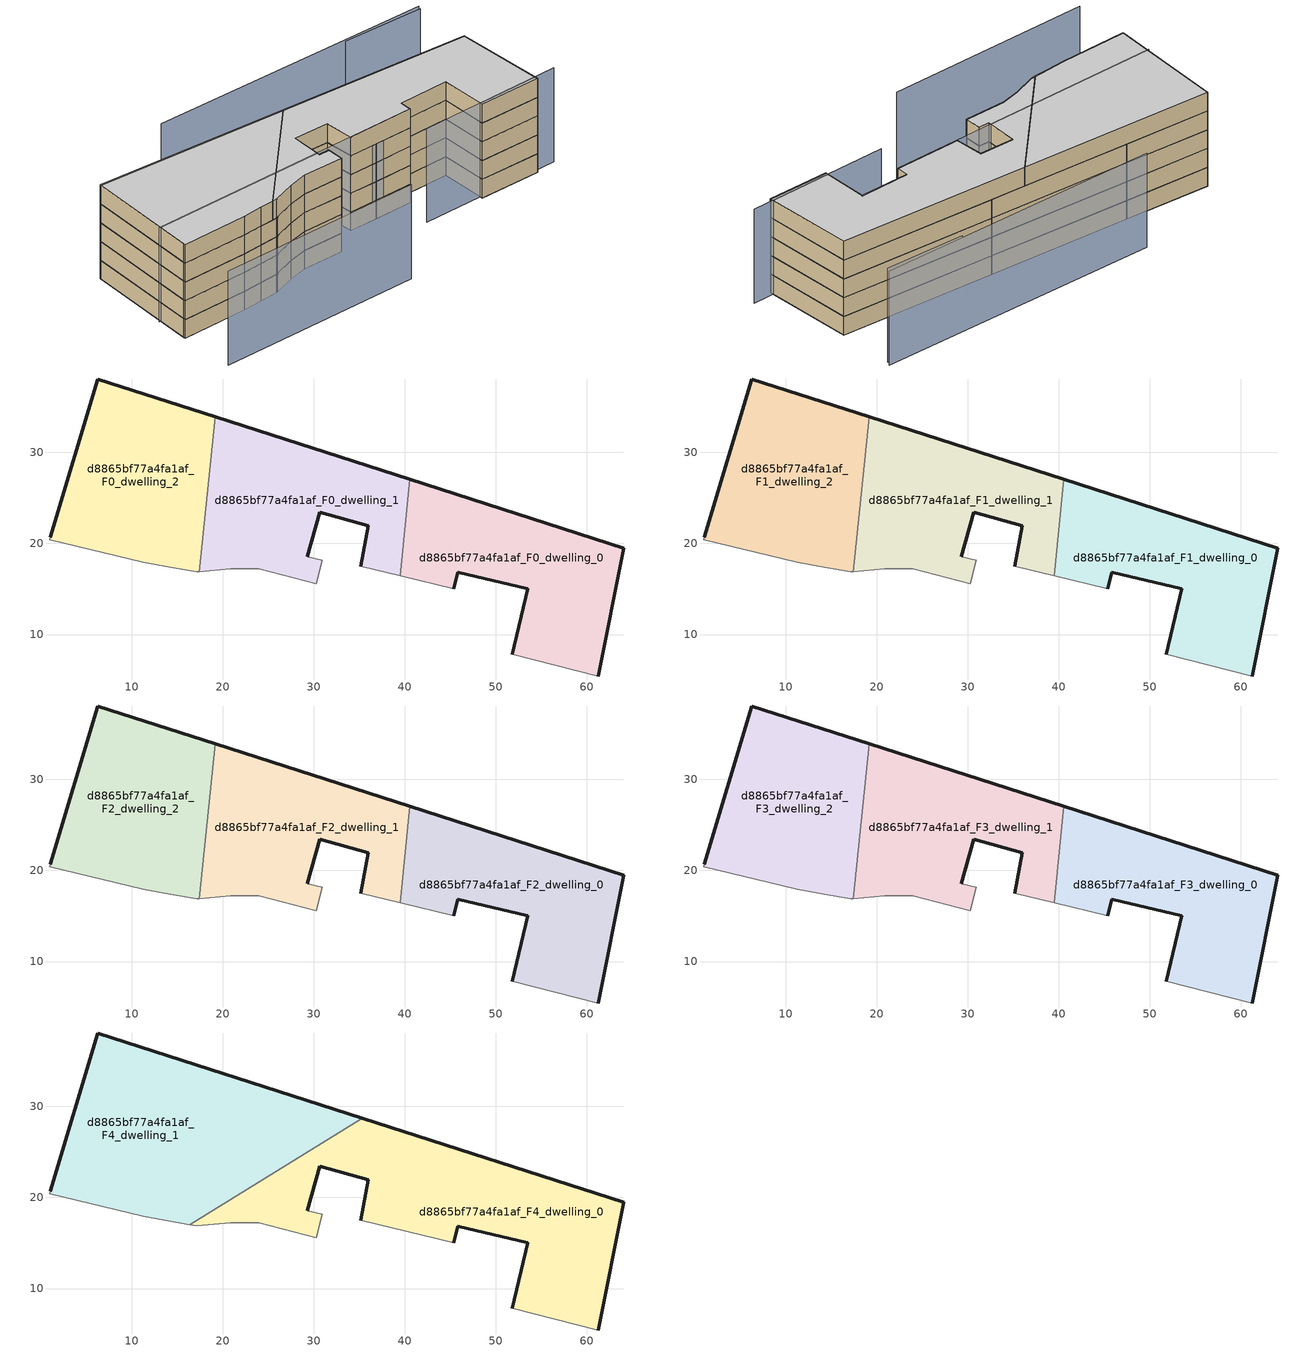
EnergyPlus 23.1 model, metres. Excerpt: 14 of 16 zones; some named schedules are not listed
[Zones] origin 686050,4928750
d8865bf77a4fa1af_F0_dwelling_0
 floor ground (EU_floor_Construction): 61.25,5.44 64.05,19.48 40.56,27.04 39.49,16.45 45.36,15 45.83,16.81 53.5,15 51.81,7.85 z0
 wall outside (EU_wall_Construction): 51.81,7.85 53.5,15 45.83,16.81 45.36,15 / 40.56,27.04 64.05,19.48 61.25,5.44 z0:3
 wall adiabatic (EU_wall_Construction): 45.36,15 39.49,16.45 / 61.25,5.44 51.81,7.85 z0:3
 wall to d8865bf77a4fa1af_F0_dwelling_1 (EU_wall_Construction): 39.49,16.45 40.56,27.04 z0:3
d8865bf77a4fa1af_F0_dwelling_1
 floor ground (EU_floor_Construction): 39.49,16.45 40.56,27.04 19.17,33.93 17.44,16.9 20.89,17.24 23.96,17.2 30.29,15.59 30.92,18.14 29.32,18.56 30.69,23.44 36.01,21.95 35.18,17.51 z0
 wall outside (EU_wall_Construction): 19.17,33.93 40.56,27.04 / 35.18,17.51 36.01,21.95 30.69,23.44 29.32,18.56 z0:3
 wall adiabatic (EU_wall_Construction): 29.32,18.56 30.92,18.14 30.29,15.59 23.96,17.2 20.89,17.24 17.44,16.9 / 39.49,16.45 35.18,17.51 z0:3
 wall to d8865bf77a4fa1af_F0_dwelling_2 (EU_wall_Construction): 17.44,16.9 19.17,33.93 z0:3
d8865bf77a4fa1af_F0_dwelling_2
 floor ground (EU_floor_Construction): 17.44,16.9 19.17,33.93 6.31,38.06 1.09,20.67 1.02,20.43 11.29,17.95 14.25,17.41 17.17,16.87 z0
 wall outside (EU_wall_Construction): 1.09,20.67 6.31,38.06 19.17,33.93 z0:3
 wall adiabatic (EU_wall_Construction): 17.44,16.9 17.17,16.87 14.25,17.41 11.29,17.95 1.02,20.43 1.09,20.67 z0:3
d8865bf77a4fa1af_F1_dwelling_0
 floor to d8865bf77a4fa1af_F0_dwelling_0 (EU_floor_Construction): 61.25,5.44 64.05,19.48 40.56,27.04 39.49,16.45 45.36,15 45.83,16.81 53.5,15 51.81,7.85 z3
 wall outside (EU_wall_Construction): 51.81,7.85 53.5,15 45.83,16.81 45.36,15 / 40.56,27.04 64.05,19.48 61.25,5.44 z3:6
 wall adiabatic (EU_wall_Construction): 45.36,15 39.49,16.45 / 61.25,5.44 51.81,7.85 z3:6
 wall to d8865bf77a4fa1af_F1_dwelling_1 (EU_wall_Construction): 39.49,16.45 40.56,27.04 z3:6
d8865bf77a4fa1af_F1_dwelling_1
 floor to d8865bf77a4fa1af_F0_dwelling_1 (EU_floor_Construction): 39.49,16.45 40.56,27.04 19.17,33.93 17.44,16.9 20.89,17.24 23.96,17.2 30.29,15.59 30.92,18.14 29.32,18.56 30.69,23.44 36.01,21.95 35.18,17.51 z3
 wall outside (EU_wall_Construction): 19.17,33.93 40.56,27.04 / 35.18,17.51 36.01,21.95 30.69,23.44 29.32,18.56 z3:6
 wall adiabatic (EU_wall_Construction): 29.32,18.56 30.92,18.14 30.29,15.59 23.96,17.2 20.89,17.24 17.44,16.9 / 39.49,16.45 35.18,17.51 z3:6
 wall to d8865bf77a4fa1af_F1_dwelling_2 (EU_wall_Construction): 17.44,16.9 19.17,33.93 z3:6
d8865bf77a4fa1af_F1_dwelling_2
 floor to d8865bf77a4fa1af_F0_dwelling_2 (EU_floor_Construction): 17.44,16.9 19.17,33.93 6.31,38.06 1.09,20.67 1.02,20.43 11.29,17.95 14.25,17.41 17.17,16.87 z3
 wall outside (EU_wall_Construction): 1.09,20.67 6.31,38.06 19.17,33.93 z3:6
 wall adiabatic (EU_wall_Construction): 17.44,16.9 17.17,16.87 14.25,17.41 11.29,17.95 1.02,20.43 1.09,20.67 z3:6
d8865bf77a4fa1af_F2_dwelling_0
 floor to d8865bf77a4fa1af_F1_dwelling_0 (EU_floor_Construction): 61.25,5.44 64.05,19.48 40.56,27.04 39.49,16.45 45.36,15 45.83,16.81 53.5,15 51.81,7.85 z6
 wall outside (EU_wall_Construction): 51.81,7.85 53.5,15 45.83,16.81 45.36,15 / 40.56,27.04 64.05,19.48 61.25,5.44 z6:9
 wall adiabatic (EU_wall_Construction): 45.36,15 39.49,16.45 / 61.25,5.44 51.81,7.85 z6:9
 wall to d8865bf77a4fa1af_F2_dwelling_1 (EU_wall_Construction): 39.49,16.45 40.56,27.04 z6:9
d8865bf77a4fa1af_F2_dwelling_1
 floor to d8865bf77a4fa1af_F1_dwelling_1 (EU_floor_Construction): 39.49,16.45 40.56,27.04 19.17,33.93 17.44,16.9 20.89,17.24 23.96,17.2 30.29,15.59 30.92,18.14 29.32,18.56 30.69,23.44 36.01,21.95 35.18,17.51 z6
 wall outside (EU_wall_Construction): 19.17,33.93 40.56,27.04 / 35.18,17.51 36.01,21.95 30.69,23.44 29.32,18.56 z6:9
 wall adiabatic (EU_wall_Construction): 29.32,18.56 30.92,18.14 30.29,15.59 23.96,17.2 20.89,17.24 17.44,16.9 / 39.49,16.45 35.18,17.51 z6:9
 wall to d8865bf77a4fa1af_F2_dwelling_2 (EU_wall_Construction): 17.44,16.9 19.17,33.93 z6:9
d8865bf77a4fa1af_F2_dwelling_2
 floor to d8865bf77a4fa1af_F1_dwelling_2 (EU_floor_Construction): 17.44,16.9 19.17,33.93 6.31,38.06 1.09,20.67 1.02,20.43 11.29,17.95 14.25,17.41 17.17,16.87 z6
 wall outside (EU_wall_Construction): 1.09,20.67 6.31,38.06 19.17,33.93 z6:9
 wall adiabatic (EU_wall_Construction): 17.44,16.9 17.17,16.87 14.25,17.41 11.29,17.95 1.02,20.43 1.09,20.67 z6:9
d8865bf77a4fa1af_F3_dwelling_0
 floor to d8865bf77a4fa1af_F2_dwelling_0 (EU_floor_Construction): 61.25,5.44 64.05,19.48 40.56,27.04 39.49,16.45 45.36,15 45.83,16.81 53.5,15 51.81,7.85 z9
 wall outside (EU_wall_Construction): 51.81,7.85 53.5,15 45.83,16.81 45.36,15 / 40.56,27.04 64.05,19.48 61.25,5.44 z9:12
 wall adiabatic (EU_wall_Construction): 45.36,15 39.49,16.45 / 61.25,5.44 51.81,7.85 z9:12
 wall to d8865bf77a4fa1af_F3_dwelling_1 (EU_wall_Construction): 39.49,16.45 40.56,27.04 z9:12
d8865bf77a4fa1af_F3_dwelling_1
 floor to d8865bf77a4fa1af_F2_dwelling_1 (EU_floor_Construction): 39.49,16.45 40.56,27.04 19.17,33.93 17.44,16.9 20.89,17.24 23.96,17.2 30.29,15.59 30.92,18.14 29.32,18.56 30.69,23.44 36.01,21.95 35.18,17.51 z9
 wall outside (EU_wall_Construction): 19.17,33.93 40.56,27.04 / 35.18,17.51 36.01,21.95 30.69,23.44 29.32,18.56 z9:12
 wall adiabatic (EU_wall_Construction): 29.32,18.56 30.92,18.14 30.29,15.59 23.96,17.2 20.89,17.24 17.44,16.9 / 39.49,16.45 35.18,17.51 z9:12
 wall to d8865bf77a4fa1af_F3_dwelling_2 (EU_wall_Construction): 17.44,16.9 19.17,33.93 z9:12
d8865bf77a4fa1af_F3_dwelling_2
 floor to d8865bf77a4fa1af_F2_dwelling_2 (EU_floor_Construction): 17.44,16.9 19.17,33.93 6.31,38.06 1.09,20.67 1.02,20.43 11.29,17.95 14.25,17.41 17.17,16.87 z9
 wall outside (EU_wall_Construction): 1.09,20.67 6.31,38.06 19.17,33.93 z9:12
 wall adiabatic (EU_wall_Construction): 17.44,16.9 17.17,16.87 14.25,17.41 11.29,17.95 1.02,20.43 1.09,20.67 z9:12
d8865bf77a4fa1af_F4_dwelling_0
 floor to d8865bf77a4fa1af_F3_dwelling_0 (EU_floor_Construction): 61.25,5.44 64.05,19.48 40.56,27.04 39.49,16.45 45.36,15 45.83,16.81 53.5,15 51.81,7.85 z12
 floor to d8865bf77a4fa1af_F3_dwelling_1 (EU_floor_Construction): 39.49,16.45 40.56,27.04 35.33,28.72 17.53,17.72 17.44,16.9 20.89,17.24 23.96,17.2 30.29,15.59 30.92,18.14 29.32,18.56 30.69,23.44 36.01,21.95 35.18,17.51 z12
 floor to d8865bf77a4fa1af_F3_dwelling_2 (EU_floor_Construction): 17.44,16.9 17.53,17.72 16.39,17.02 17.17,16.87 z12
 wall outside (EU_wall_Construction): 35.33,28.72 64.05,19.48 61.25,5.44 / 51.81,7.85 53.5,15 45.83,16.81 45.36,15 / 35.18,17.51 36.01,21.95 30.69,23.44 29.32,18.56 z12:15
 wall adiabatic (EU_wall_Construction): 61.25,5.44 51.81,7.85 / 45.36,15 35.18,17.51 / 29.32,18.56 30.92,18.14 30.29,15.59 23.96,17.2 20.89,17.24 17.17,16.87 16.39,17.02 z12:15
 wall to d8865bf77a4fa1af_F4_dwelling_1 (EU_wall_Construction): 16.39,17.02 35.33,28.72 z12:15
 ceiling to d8865bf77a4fa1af_F5_dwelling_0 (EU_floor_Construction): 64.05,19.48 61.25,5.44 51.81,7.85 53.5,15 45.83,16.81 45.36,15 35.18,17.51 36.01,21.95 30.69,23.44 29.32,18.56 30.92,18.14 30.29,15.59 23.96,17.2 20.89,17.24 17.17,16.87 16.39,17.02 35.33,28.72 z15
d8865bf77a4fa1af_F4_dwelling_1
 floor to d8865bf77a4fa1af_F3_dwelling_1 (EU_floor_Construction): 35.33,28.72 19.17,33.93 17.53,17.72 z12
 floor to d8865bf77a4fa1af_F3_dwelling_2 (EU_floor_Construction): 17.53,17.72 19.17,33.93 6.31,38.06 1.09,20.67 1.02,20.43 11.29,17.95 14.25,17.41 16.39,17.02 z12
 wall outside (EU_wall_Construction): 1.09,20.67 6.31,38.06 35.33,28.72 z12:15
 wall adiabatic (EU_wall_Construction): 16.39,17.02 14.25,17.41 11.29,17.95 1.02,20.43 1.09,20.67 z12:15
 ceiling to d8865bf77a4fa1af_F5_dwelling_1 (EU_floor_Construction): 35.33,28.72 16.39,17.02 14.25,17.41 11.29,17.95 1.02,20.43 1.09,20.67 6.31,38.06 z15
shading: 42.72,10.47 64.57,5.19 / -0.89,11.98 30.34,4.22 / 2.3,25.62 45.36,15 / 65.98,28 53.76,31.55 / 66.42,28.62 23.13,40.07 z0:15
[Building]
EU S2 Campaign: North Axis=0; Terrain=City; Solar Distribution=FullExterior
[Site:Location]
Bologna: Latitude=44.5; Longitude=11.25; Time Zone=1; Elevation=37
[SizingPeriod:WeatherFileDays]
AnnualSizingPeriod: Begin Month=1; Begin Day of Month=1; End Month=12; End Day of Month=31; Day of Week for Start Day=Monday; Use Weather File Daylight Saving Period=No; Use Weather File Rain and Snow Indicators=No
[MATERIAL]
EU_InternalMass_Material: Roughness=MediumRough; Thickness=0.1; Conductivity=1; Density=1800; Specific Heat=900; Thermal Absorptance=0.9; Solar Absorptance=0.7; Visible Absorptance=0.7
[MATERIAL:NOMASS] Roughness=MediumRough; Thermal Absorptance=0.9; Solar Absorptance=0.7; Visible Absorptance=0.7
Name | Thermal Resistance
EU_wall_NoMass | 0.905828
EU_floor_NoMass | 0.67114
[CONSTRUCTION]
EU_wall_Construction: EU_wall_NoMass
EU_floor_Construction: EU_floor_NoMass
EU_InternalMass_Construction: EU_InternalMass_Material
[ZONE] Type=1; Multiplier=1; Ceiling Height=autocalculate; Floor Area=autocalculate; Part of Total Floor Area=Yes
Name | Volume
d8865bf77a4fa1af_F0_dwelling_0; d8865bf77a4fa1af_F1_dwelling_0; d8865bf77a4fa1af_F2_dwelling_0; d8865bf77a4fa1af_F3_dwelling_0 | 808.637
d8865bf77a4fa1af_F4_dwelling_0 | 1213
d8865bf77a4fa1af_F0_dwelling_1; d8865bf77a4fa1af_F1_dwelling_1; d8865bf77a4fa1af_F2_dwelling_1; d8865bf77a4fa1af_F3_dwelling_1 | 808.663
d8865bf77a4fa1af_F4_dwelling_1 | 1213.05
d8865bf77a4fa1af_F0_dwelling_2; d8865bf77a4fa1af_F1_dwelling_2; d8865bf77a4fa1af_F2_dwelling_2; d8865bf77a4fa1af_F3_dwelling_2 | 808.665
[INTERNALMASS] Construction=EU_InternalMass_Construction
Name | Zone or ZoneList | Surface Area
d8865bf77a4fa1af_F0_dwelling_0_EU_InternalMass | d8865bf77a4fa1af_F0_dwelling_0 | 269.545
d8865bf77a4fa1af_F0_dwelling_1_EU_InternalMass | d8865bf77a4fa1af_F0_dwelling_1 | 269.554
d8865bf77a4fa1af_F0_dwelling_2_EU_InternalMass | d8865bf77a4fa1af_F0_dwelling_2 | 269.555
d8865bf77a4fa1af_F1_dwelling_0_EU_InternalMass | d8865bf77a4fa1af_F1_dwelling_0 | 269.545
d8865bf77a4fa1af_F1_dwelling_1_EU_InternalMass | d8865bf77a4fa1af_F1_dwelling_1 | 269.554
d8865bf77a4fa1af_F1_dwelling_2_EU_InternalMass | d8865bf77a4fa1af_F1_dwelling_2 | 269.555
d8865bf77a4fa1af_F2_dwelling_0_EU_InternalMass | d8865bf77a4fa1af_F2_dwelling_0 | 269.545
d8865bf77a4fa1af_F2_dwelling_1_EU_InternalMass | d8865bf77a4fa1af_F2_dwelling_1 | 269.554
d8865bf77a4fa1af_F2_dwelling_2_EU_InternalMass | d8865bf77a4fa1af_F2_dwelling_2 | 269.555
d8865bf77a4fa1af_F3_dwelling_0_EU_InternalMass | d8865bf77a4fa1af_F3_dwelling_0 | 269.545
d8865bf77a4fa1af_F3_dwelling_1_EU_InternalMass | d8865bf77a4fa1af_F3_dwelling_1 | 269.554
d8865bf77a4fa1af_F3_dwelling_2_EU_InternalMass | d8865bf77a4fa1af_F3_dwelling_2 | 269.555
d8865bf77a4fa1af_F4_dwelling_0_EU_InternalMass | d8865bf77a4fa1af_F4_dwelling_0 | 404.331
d8865bf77a4fa1af_F4_dwelling_1_EU_InternalMass | d8865bf77a4fa1af_F4_dwelling_1 | 404.349
[OTHEREQUIPMENT] Fuel Type=Electricity; Design Level Calculation Method=Watts/Area; Power per Zone Floor Area=1; Fraction Latent=0; Fraction Radiant=0; Fraction Lost=0; Carbon Dioxide Generation Rate=0; EndUse Subcategory=EU_Step8_InternalGains
Name | Zone or ZoneList or Space or SpaceList | Schedule
EU_Step8_InternalGain_d8865bf77a4fa1af_F0_dwelling_0_f000 | d8865bf77a4fa1af_F0_dwelling_0 | EU_Step8_GainSchedule_d8865bf77a4fa1af_F0_dwelling_0_f000
EU_Step8_InternalGain_d8865bf77a4fa1af_F0_dwelling_1_f000 | d8865bf77a4fa1af_F0_dwelling_1 | EU_Step8_GainSchedule_d8865bf77a4fa1af_F0_dwelling_1_f000
EU_Step8_InternalGain_d8865bf77a4fa1af_F0_dwelling_2_f000 | d8865bf77a4fa1af_F0_dwelling_2 | EU_Step8_GainSchedule_d8865bf77a4fa1af_F0_dwelling_2_f000
EU_Step8_InternalGain_d8865bf77a4fa1af_F1_dwelling_0_f000 | d8865bf77a4fa1af_F1_dwelling_0 | EU_Step8_GainSchedule_d8865bf77a4fa1af_F1_dwelling_0_f000
EU_Step8_InternalGain_d8865bf77a4fa1af_F1_dwelling_1_f000 | d8865bf77a4fa1af_F1_dwelling_1 | EU_Step8_GainSchedule_d8865bf77a4fa1af_F1_dwelling_1_f000
EU_Step8_InternalGain_d8865bf77a4fa1af_F1_dwelling_2_f000 | d8865bf77a4fa1af_F1_dwelling_2 | EU_Step8_GainSchedule_d8865bf77a4fa1af_F1_dwelling_2_f000
EU_Step8_InternalGain_d8865bf77a4fa1af_F2_dwelling_0_f000 | d8865bf77a4fa1af_F2_dwelling_0 | EU_Step8_GainSchedule_d8865bf77a4fa1af_F2_dwelling_0_f000
EU_Step8_InternalGain_d8865bf77a4fa1af_F2_dwelling_1_f000 | d8865bf77a4fa1af_F2_dwelling_1 | EU_Step8_GainSchedule_d8865bf77a4fa1af_F2_dwelling_1_f000
EU_Step8_InternalGain_d8865bf77a4fa1af_F2_dwelling_2_f000 | d8865bf77a4fa1af_F2_dwelling_2 | EU_Step8_GainSchedule_d8865bf77a4fa1af_F2_dwelling_2_f000
EU_Step8_InternalGain_d8865bf77a4fa1af_F3_dwelling_0_f000 | d8865bf77a4fa1af_F3_dwelling_0 | EU_Step8_GainSchedule_d8865bf77a4fa1af_F3_dwelling_0_f000
EU_Step8_InternalGain_d8865bf77a4fa1af_F3_dwelling_1_f000 | d8865bf77a4fa1af_F3_dwelling_1 | EU_Step8_GainSchedule_d8865bf77a4fa1af_F3_dwelling_1_f000
EU_Step8_InternalGain_d8865bf77a4fa1af_F3_dwelling_2_f000 | d8865bf77a4fa1af_F3_dwelling_2 | EU_Step8_GainSchedule_d8865bf77a4fa1af_F3_dwelling_2_f000
EU_Step8_InternalGain_d8865bf77a4fa1af_F4_dwelling_0_f000 | d8865bf77a4fa1af_F4_dwelling_0 | EU_Step8_GainSchedule_d8865bf77a4fa1af_F4_dwelling_0_f000
EU_Step8_InternalGain_d8865bf77a4fa1af_F4_dwelling_1_f000 | d8865bf77a4fa1af_F4_dwelling_1 | EU_Step8_GainSchedule_d8865bf77a4fa1af_F4_dwelling_1_f000
[ZONEVENTILATION:DESIGNFLOWRATE] Schedule=EU_AlwaysOn; Design Flow Rate Calculation Method=AirChanges/Hour; Air Changes per Hour=0.73129; Ventilation Type=Natural; Fan Pressure Rise=0; Fan Total Efficiency=1; Constant Term Coefficient=1; Temperature Term Coefficient=0; Velocity Term Coefficient=0; Velocity Squared Term Coefficient=0; Minimum Indoor Temperature=-100; Maximum Indoor Temperature=100; Delta Temperature=-100; Minimum Outdoor Temperature=-100; Maximum Outdoor Temperature=100; Maximum Wind Speed=40
Name | Zone or ZoneList or Space or SpaceList
EU_ConstantAir_d8865bf77a4fa1af_F0_dwelling_0 | d8865bf77a4fa1af_F0_dwelling_0
EU_ConstantAir_d8865bf77a4fa1af_F0_dwelling_1 | d8865bf77a4fa1af_F0_dwelling_1
EU_ConstantAir_d8865bf77a4fa1af_F0_dwelling_2 | d8865bf77a4fa1af_F0_dwelling_2
EU_ConstantAir_d8865bf77a4fa1af_F1_dwelling_0 | d8865bf77a4fa1af_F1_dwelling_0
EU_ConstantAir_d8865bf77a4fa1af_F1_dwelling_1 | d8865bf77a4fa1af_F1_dwelling_1
EU_ConstantAir_d8865bf77a4fa1af_F1_dwelling_2 | d8865bf77a4fa1af_F1_dwelling_2
EU_ConstantAir_d8865bf77a4fa1af_F2_dwelling_0 | d8865bf77a4fa1af_F2_dwelling_0
EU_ConstantAir_d8865bf77a4fa1af_F2_dwelling_1 | d8865bf77a4fa1af_F2_dwelling_1
EU_ConstantAir_d8865bf77a4fa1af_F2_dwelling_2 | d8865bf77a4fa1af_F2_dwelling_2
EU_ConstantAir_d8865bf77a4fa1af_F3_dwelling_0 | d8865bf77a4fa1af_F3_dwelling_0
EU_ConstantAir_d8865bf77a4fa1af_F3_dwelling_1 | d8865bf77a4fa1af_F3_dwelling_1
EU_ConstantAir_d8865bf77a4fa1af_F3_dwelling_2 | d8865bf77a4fa1af_F3_dwelling_2
EU_ConstantAir_d8865bf77a4fa1af_F4_dwelling_0 | d8865bf77a4fa1af_F4_dwelling_0
EU_ConstantAir_d8865bf77a4fa1af_F4_dwelling_1 | d8865bf77a4fa1af_F4_dwelling_1
[HVACTEMPLATE:THERMOSTAT] Constant Heating Setpoint=20; Constant Cooling Setpoint=50
EU_HeatOnly_d8865bf77a4fa1af_F0_dwelling_0; EU_HeatOnly_d8865bf77a4fa1af_F0_dwelling_1; EU_HeatOnly_d8865bf77a4fa1af_F0_dwelling_2; EU_HeatOnly_d8865bf77a4fa1af_F1_dwelling_0; EU_HeatOnly_d8865bf77a4fa1af_F1_dwelling_1; EU_HeatOnly_d8865bf77a4fa1af_F1_dwelling_2; EU_HeatOnly_d8865bf77a4fa1af_F2_dwelling_0; EU_HeatOnly_d8865bf77a4fa1af_F2_dwelling_1; EU_HeatOnly_d8865bf77a4fa1af_F2_dwelling_2; EU_HeatOnly_d8865bf77a4fa1af_F3_dwelling_0; EU_HeatOnly_d8865bf77a4fa1af_F3_dwelling_1; EU_HeatOnly_d8865bf77a4fa1af_F3_dwelling_2; EU_HeatOnly_d8865bf77a4fa1af_F4_dwelling_0; EU_HeatOnly_d8865bf77a4fa1af_F4_dwelling_1; EU_HeatOnly_d8865bf77a4fa1af_F5_dwelling_0; EU_HeatOnly_d8865bf77a4fa1af_F5_dwelling_1
[HVACTEMPLATE:ZONE:IDEALLOADSAIRSYSTEM] System Availability Schedule=EU_AlwaysOn; Maximum Heating Supply Air Temperature=50; Minimum Cooling Supply Air Temperature=13; Maximum Heating Supply Air Humidity Ratio=0.0156; Minimum Cooling Supply Air Humidity Ratio=0.0077; Heating Limit=NoLimit; Cooling Limit=NoLimit; Heating Availability Schedule=EU_AlwaysOn; Cooling Availability Schedule=EU_CoolingOff; Dehumidification Control Type=ConstantSensibleHeatRatio; Cooling Sensible Heat Ratio=0.7; Dehumidification Setpoint=60; Humidification Control Type=None; Humidification Setpoint=30; Outdoor Air Method=None; Outdoor Air Flow Rate per Person=0.00944; Outdoor Air Flow Rate per Zone Floor Area=0; Outdoor Air Flow Rate per Zone=0; Demand Controlled Ventilation Type=None; Outdoor Air Economizer Type=NoEconomizer; Heat Recovery Type=None; Sensible Heat Recovery Effectiveness=0.7; Latent Heat Recovery Effectiveness=0.65
Name | Template Thermostat
d8865bf77a4fa1af_F0_dwelling_0 | EU_HeatOnly_d8865bf77a4fa1af_F0_dwelling_0
d8865bf77a4fa1af_F0_dwelling_1 | EU_HeatOnly_d8865bf77a4fa1af_F0_dwelling_1
d8865bf77a4fa1af_F0_dwelling_2 | EU_HeatOnly_d8865bf77a4fa1af_F0_dwelling_2
d8865bf77a4fa1af_F1_dwelling_0 | EU_HeatOnly_d8865bf77a4fa1af_F1_dwelling_0
d8865bf77a4fa1af_F1_dwelling_1 | EU_HeatOnly_d8865bf77a4fa1af_F1_dwelling_1
